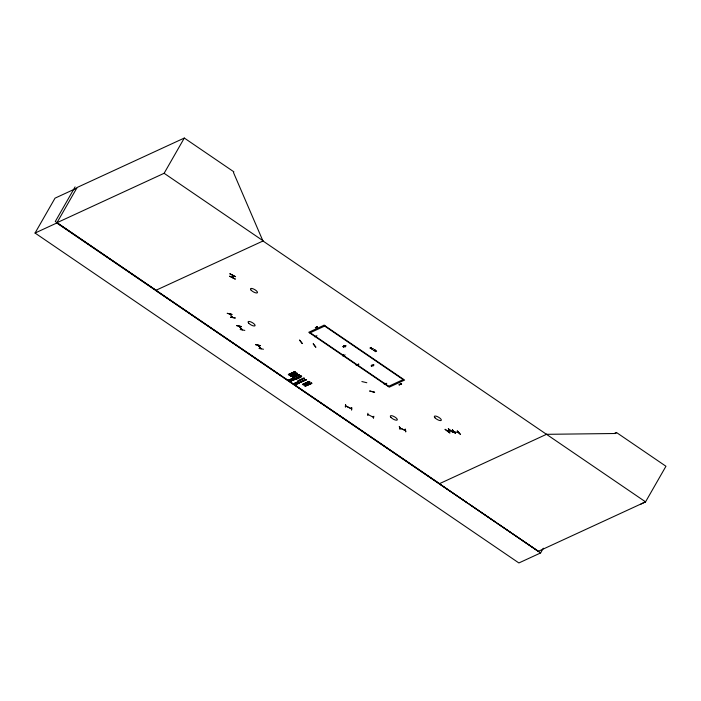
<?xml version="1.0" encoding="UTF-8"?>
<svg xmlns="http://www.w3.org/2000/svg" width="701" height="701" viewBox="0 0 701 701"><rect width="100%" height="100%" fill="white"/><g stroke="black" fill="none" stroke-linecap="round" stroke-linejoin="round"><path stroke-width="1.05" d="M229.709 276.299L235.361 279.138L229.726 276.168M229.893 273.854L235.545 276.702L229.937 273.767M232.863 275.563L232.557 275.248L232.714 277.465M232.837 275.37L232.688 277.649M345.313 406.904L345.567 404.582L345.628 406.974M345.847 406.028L351.376 408.736L345.724 405.949M351.797 407.745L351.587 410.085L351.578 407.623M367.701 415.465L367.902 413.257M368.419 414.764L367.911 414.528M373.423 418.366L373.87 416.245M405.134 429.126L405.8 431.746M342.736 355.959L345.076 354.899M371.32 365.878L373.738 364.932M384.218 384.209L386.759 383.324L384.42 384.358M399.106 384.823L401.366 383.833M401.454 383.841L399.027 384.875L401.664 383.999M457.464 431.01L460.504 434.506L457.192 430.957M230.568 317.106L235.221 317.965M240.171 329.523L244.824 330.408M259.019 348.467L263.48 349.229M450.138 430.616L450.673 430.721L447.781 431.299M452.969 432.447L448.237 428.749L453.03 432.377M313.207 343.797L315.888 347.293L313.294 343.876M369.751 390.965L374.649 392.245L369.786 391.097M543.31 548.226L540.611 552.94L518.88 562.956L35.05 233.039L55.028 198.155L76.759 188.131M75.103 186.895L55.291 221.498L155.999 290.267M35.05 233.039L56.781 223.014L77.136 187.474L184.31 138.044L233.836 171.815L233.459 172.464L262.928 240.951L645.551 501.863L665.95 466.253L616.424 432.473L614.444 433.393M439.58 483.637L56.947 222.725L164.122 173.287L184.31 138.044M289.934 381.134L294.604 379.355L290.521 381.151M299.511 382.79L295.463 384.525M374.474 349.676L375.035 349.65L375.053 350.631L376.621 351.14L375.149 350.842L375.403 351.7L374.825 350.763L373.282 350.255L374.728 350.544L374.474 349.676L374.869 349.939M616.424 432.473L615.846 433.498L546.5 434.322M445.056 429.389L449.981 433.025L445.205 429.327M361.865 381.546L366.825 382.728M302.368 343.551L299.625 340.151M302.21 343.578L299.642 340.151M242.406 329.803L239.251 326.315M261.245 348.774L258.091 345.286M455.466 433.349L452.434 429.827M236.807 325.685L241.433 326.631M241.267 326.5L236.64 325.571M260.273 345.602L255.479 344.533M399.246 426.453L400.096 429.292L399.517 426.611M315.327 327.735L317.395 326.578M317.404 326.561L315.345 327.814M314.556 336.743L316.931 335.691M343.613 347.021L345.979 345.961L345.286 345.593M345.689 345.856L343.35 346.907L345.733 345.847M356.52 365.274L358.859 364.231L356.274 365.16M358.57 364.126L356.231 365.177M373.519 364.792L373.861 365.081L371.425 366.045M447.51 431.097L450.436 430.554M640.959 504.063L645.551 501.863L538.377 551.293L469.048 504.019L496.01 522.464M309.754 332.957L325.115 325.877M294.63 371.723L288.339 374.571L294.814 371.688M295.314 372.029L289.075 374.904M289.198 375.158L295.489 372.284L289.127 374.939M290.81 376.235L290.416 375.981L296.882 373.098M290.459 376.016L296.698 373.142M290.74 376.209L296.935 373.134M297.382 373.44L291.143 376.323M291.318 376.577L297.557 373.703L291.195 376.358M292.799 377.445L299.038 374.571M292.571 377.453L298.854 374.606M292.852 377.48L299.09 374.597M288.523 380.161C298.915 375.342 289.022 381.283 288.794 380.328M293.404 378.014L299.695 375.166M293.053 378.496L288.777 380.336L292.86 378.242L293.272 378.645M293.211 378.496L289.11 380.564L288.698 380.161M294.867 378.864L301.106 375.981M294.692 378.899L300.895 376.016M294.657 379.591L289.899 381.099M290.074 381.107L294.551 379.416M294.919 378.89L301.158 376.016M290.424 381.353L294.586 379.434M301.43 376.367C288.12 381.475 299.327 379.022 301.369 376.314M295.471 379.425L301.728 376.577M303.726 377.927L297.723 380.801M304.409 378.233L298.17 381.107M298.223 381.142L304.462 378.26M293.684 383.684L297.995 381.87M293.833 383.789L298.214 382.01M306.144 379.556L299.739 382.185M299.196 382.58L295.112 384.647M299.791 382.211L306.074 379.53M306.477 379.644L299.835 382.404M300.01 382.527L306.267 379.679M295.016 384.481L295.41 384.875L299.607 382.956M300.291 382.553L306.53 379.679M308.957 381.493L302.666 384.332L309.132 381.449M302.946 384.367L309.185 381.484M309.737 382.019C289.741 390.641 323.091 375.911 303.568 384.928M311.2 382.869L304.961 385.743M305.014 385.778L311.375 383.123M311.498 383.245C291.923 392.061 325.72 377.585 305.084 385.997M388.249 386.479L403.61 379.399M439.325 483.751L546.754 434.199M317.045 327.7L316.607 327.306M316.458 336.813L315.967 336.462L316.519 336.725M345.4 346.925L344.857 346.68M343.201 354.916L343.569 355.276M357.782 364.87L358.22 365.265M372.003 365.063L372.24 365.361M371.136 365.852L373.668 364.897M373.063 365.896L372.555 365.563M399.684 384.06L400.14 384.253M288.391 374.606L294.867 371.723M299.493 382.781L299.274 382.728M458.13 432.526L458.761 432.797L453.976 431.614M373.318 417.27L367.859 414.396M343.595 345.707L344.112 346.057M372.634 365.51L373.107 365.826M384.761 383.272L385.331 383.657M229.823 314.101L232.925 317.553L232.434 317.211M230.69 317.238L235.159 318.017M399.807 427.899L405.423 430.519M454.117 431.772L454.423 431.72M455.194 433.367L452.382 429.853M343.49 355.232L343.052 354.916M372.292 365.379L371.898 365.107M384.884 383.333L385.278 383.622M231.935 314.372L227.159 313.321L231.952 314.46M372.932 416.955L373.44 417.226M405.38 430.484L399.833 428.022M405.713 431.807L405.45 429.231M242.169 329.733L239.076 326.298M164.122 173.287L263.243 240.881L155.745 290.38L282.188 376.603M324.668 326.079L403.154 379.6M310.21 332.747L388.696 386.269M283.993 377.83L438.423 483.138M56.781 223.014L540.611 552.94M497.806 523.691L511.301 532.9M513.097 534.136L538.289 551.337M316.572 327.385L316.992 327.665M358.281 365.195L357.65 364.888M260.982 348.677L257.915 345.269M260.281 345.681L255.628 344.752M297.846 381.765L293.991 383.78M345.365 345.549L342.955 346.636L345.365 345.549M324.116 325.194L308.755 332.274L389.257 387.162L404.608 380.082L324.116 325.194M371.477 348.476L369.935 347.976L371.381 348.266L371.127 347.398L371.705 348.344L373.274 348.861L371.802 348.563L372.056 349.422L371.477 348.476M467.243 502.792L440.228 484.365L467.217 502.801M248.732 323.196A3.987 1.323 29.8 0 0 254.805 325.912A3.987 1.323 29.8 0 0 251.221 322.048A3.987 1.323 29.8 0 0 248.732 323.196M390.974 417.41A3.987 1.323 29.8 0 0 397.038 420.127A3.987 1.323 29.8 0 0 393.463 416.263A3.987 1.323 29.8 0 0 390.974 417.41M434.979 417.796A3.987 1.323 29.8 0 0 441.052 420.512A3.987 1.323 29.8 0 0 437.468 416.648A3.987 1.323 29.8 0 0 434.979 417.796M251.124 290.179A3.987 1.323 29.8 0 0 257.188 292.895A3.987 1.323 29.8 0 0 253.613 289.031A3.987 1.323 29.8 0 0 251.124 290.179"/></g></svg>
